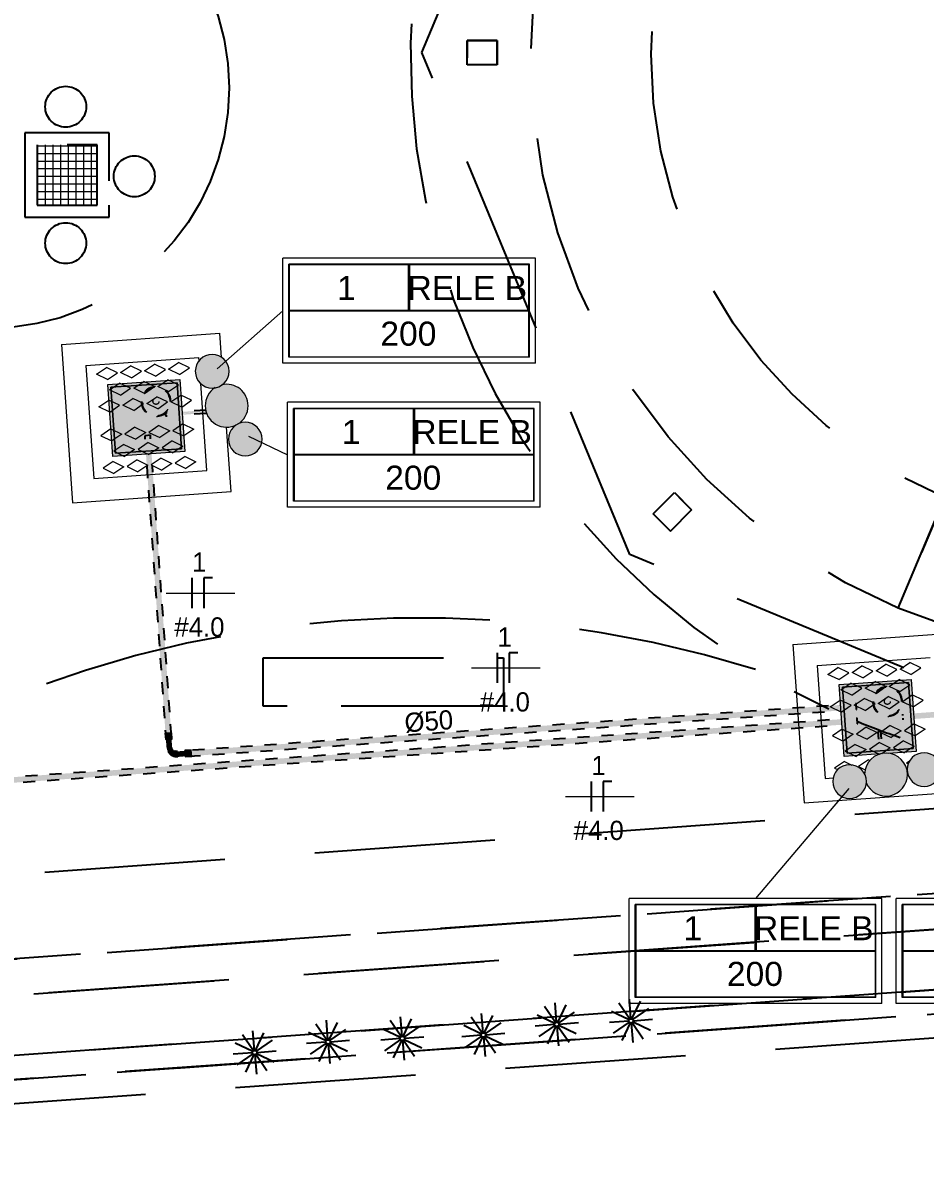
# Model space of a CAD drawing. Header units: metres. Extents: x 4 to 118, y -16 to 34.
# Drawn here: x 22.88 to 30.38, y 0 to 9.41 of the extents above; entities that cross this region are included whole.
import ezdxf

# ---------------------------------------------------------------- set-up
doc = ezdxf.new("R2010")
doc.units = ezdxf.units.M
for name, pattern in [('Hidden', [0.007144, 0.004763, -0.002381]), ('Hidden 1_5', [0.0022, 0.0015, -0.0007]), ('IMPORT-_Tracejado pequeno', [2.25, 1.5, -0.75]), ('IMPORT-DASHED2 _4_', [0.375, 0.25, -0.125])]:
    doc.linetypes.add(name, pattern=pattern)
for name, color, linetype, lineweight in [('A-ANNO-NOTE', 7, 'Continuous', 9), ('A-DETL', 7, 'Continuous', 9), ('A-DETL-GENF', 7, 'Continuous', 9), ('Dispositivos elétricos', 7, 'Continuous', 50), ('E-LITE-EQPM-IDEN', 7, 'Continuous', 9), ('E-POWR-CNDT', 7, 'Continuous', 25), ('E-POWR-CNDT-IDEN', 7, 'Continuous', 9), ('KIRYA - PAREDE', 7, 'Continuous', 35), ('KIRYA - PAREDE VISTA', 7, 'Continuous', 18), ('KIRYA - PISO', 7, 'Continuous', 9), ('KIRYA - PROJEÇÃO', 7, 'IMPORT-DASHED2 _4_', 9), ('VEGETAÇÃO', 7, 'Continuous', 9)]:
    doc.layers.add(name, color=color, linetype=linetype, lineweight=lineweight)
doc.layers.add('A-DETL-THIN', color=7, linetype='Continuous', lineweight=20, true_color=0xc0c0c0)
doc.layers.add('Base Revit Coremas_dwg', color=7, linetype='Continuous', lineweight=9, true_color=0x767676)
doc.styles.add('Arial_1', font='arial.ttf', dxfattribs={"height": 0.2})
doc.styles.add('Century Gothic_3', font='GOTHIC.TTF', dxfattribs={"height": 0.16})

# ---------------------------------------------------------------- blocks, each defined once
blk = doc.blocks.new('Caixa de Passagem no Passeio - Caixa de Passagem no Passeio 2-V2-PLANTA BAIXA - TÉRREO')
at = {"layer": 'Dispositivos elétricos', "lineweight": 9, "true_color": 0x82482d}
h = blk.add_hatch(color=27, dxfattribs=at)
h.paths.add_polyline_path([(-0.3, -0.3), (0.0012, -0.2992), (0.0477, -0.2964), (0.0654, -0.3), (0.3, -0.3), (0.3, 0.3), (-0.3, 0.3), (-0.3, -0.2953)])
h.paths.add_polyline_path([(-0.275, -0.275), (-0.275, 0.275), (0.275, 0.275), (0.275, -0.275), (-0.191, -0.275)])
at = {"layer": 'Dispositivos elétricos', "lineweight": 9, "true_color": 0x5a6266}
blk.add_hatch(color=251, dxfattribs=at).paths.add_polyline_path([(-0.275, -0.275), (0.275, -0.275), (0.275, 0.275), (-0.275, 0.275), (-0.275, -0.036)])
at = {"layer": 'Dispositivos elétricos', "lineweight": 9}
for p, q in [((-0.3, -0.3), (-0.3, 0.3)), ((-0.3, 0.3), (0.3, 0.3)), ((0.3, 0.3), (0.3, -0.3)), ((-0.275, -0.275), (-0.275, 0.275)), ((-0.275, 0.275), (0.275, 0.275)), ((-0.275, 0.275), (-0.275, -0.275)), ((0.275, 0.275), (-0.275, 0.275)), ((0.275, 0.275), (0.275, -0.275)), ((0.275, -0.275), (0.275, 0.275)), ((0.275, -0.275), (-0.275, -0.275)), ((-0.275, -0.275), (0.275, -0.275)), ((-0.0012, -0.3), (-0.3, -0.3)), ((0.3, -0.3), (0.0654, -0.3))]:
    blk.add_line(p, q, dxfattribs=at)
blk = doc.blocks.new('Caixa de Passagem no Passeio - Caixa de Passagem no Passeio 2-8198666-PLANTA BAIXA - TÉRREO')
at = {"layer": 'Dispositivos elétricos', "lineweight": 9, "true_color": 0x82482d}
h = blk.add_hatch(color=27, dxfattribs=at)
h.paths.add_polyline_path([(-0.3, -0.3), (0.3, -0.3), (0.3, 0.3), (-0.3, 0.3), (-0.3, -0.2629)])
h.paths.add_polyline_path([(-0.275, -0.275), (-0.275, 0.275), (0.275, 0.275), (0.275, -0.275), (-0.106, -0.275)])
at = {"layer": 'Dispositivos elétricos', "lineweight": 9, "true_color": 0x5a6266}
blk.add_hatch(color=251, dxfattribs=at).paths.add_polyline_path([(-0.275, -0.275), (0.275, -0.275), (0.275, 0.275), (-0.275, 0.275), (-0.275, -0.1677)])
at = {"layer": 'Dispositivos elétricos', "lineweight": 9}
for p, q in [((-0.3, -0.3), (-0.3, 0.3)), ((-0.3, 0.3), (0.3, 0.3)), ((0.3, 0.3), (0.3, -0.3)), ((-0.275, -0.275), (-0.275, 0.275)), ((-0.275, 0.275), (0.275, 0.275)), ((-0.275, 0.275), (-0.275, -0.275)), ((0.275, 0.275), (-0.275, 0.275)), ((0.275, 0.275), (0.275, -0.275)), ((0.275, -0.275), (0.275, 0.275)), ((0.275, -0.275), (-0.275, -0.275)), ((-0.275, -0.275), (0.275, -0.275)), ((0.3, -0.3), (-0.3, -0.3))]:
    blk.add_line(p, q, dxfattribs=at)
blk = doc.blocks.new('BEE - PVC Roscavel_Luva Para Conexão - BEE - PVC Roscavel_Luva Para Conexão-6371739-PLANTA BAIXA - TÉRREO')
at = {"layer": 'E-POWR-CNDT', "linetype": 'Hidden 1_5', "lineweight": 9, "true_color": 0x2c2c2c}
blk.add_hatch(color=250, dxfattribs=at).paths.add_polyline_path([(7.3179, 3.304), (7.3708, 3.3077), (7.3669, 3.3635), (7.314, 3.3598), (7.3179, 3.3047)])
at = {"layer": 'E-POWR-CNDT', "lineweight": 9}
for p, q in [((7.3669, 3.3635), (7.314, 3.3598)), ((7.314, 3.3598), (7.3179, 3.304)), ((7.3179, 3.304), (7.3708, 3.3077)), ((7.3708, 3.3077), (7.3669, 3.3635))]:
    blk.add_line(p, q, dxfattribs=at)
blk = doc.blocks.new('BEE - PVC Roscavel_Luva Para Conexão - BEE - PVC Roscavel_Luva Para Conexão-V5-PLANTA BAIXA - TÉRREO')
at = {"layer": 'E-POWR-CNDT', "linetype": 'Hidden 1_5', "lineweight": 9, "true_color": 0x2c2c2c}
blk.add_hatch(color=250, dxfattribs=at).paths.add_polyline_path([(7.1525, 3.4478), (7.2083, 3.4517), (7.2041, 3.5045), (7.1488, 3.5006), (7.1525, 3.448)])
at = {"layer": 'E-POWR-CNDT', "lineweight": 9}
for p, q in [((7.2046, 3.5045), (7.1488, 3.5006)), ((7.1488, 3.5006), (7.1525, 3.4478)), ((7.2083, 3.4517), (7.2046, 3.5045)), ((7.1525, 3.4478), (7.1957, 3.4508)), ((7.203, 3.4513), (7.2083, 3.4517))]:
    blk.add_line(p, q, dxfattribs=at)
blk = doc.blocks.new('BEE - PVC Roscavel_Curvas - BEE - PVC Roscavel_Curvas-8123984-PLANTA BAIXA - TÉRREO')
at = {"layer": 'E-POWR-CNDT', "linetype": 'Hidden 1_5', "lineweight": 9, "true_color": 0x2c2c2c}
for points in [[(0.0237, 0.065), (0.0227, 0.127), (-0.0237, 0.1269), (-0.0229, 0.065), (0.0229, 0.065)], [(-0.065, -0.0237), (-0.065, 0.0237), (-0.127, 0.0227), (-0.1269, -0.0237), (-0.0651, -0.0237)]]:
    blk.add_hatch(color=250, dxfattribs=at).paths.add_polyline_path(points)
h = blk.add_hatch(color=250, dxfattribs=at)
h.paths.add_polyline_path([(-0.0292, 0.0444), (-0.043, 0.0301), (-0.034, 0.0362), (-0.0307, 0.0418)])
h.paths.add_polyline_path([(0.0237, 0.065), (-0.0237, 0.065), (-0.0277, 0.0465), (-0.0376, 0.0337), (-0.0473, 0.0285), (-0.065, 0.0229), (-0.065, -0.0237), (-0.0356, -0.0184), (-0.0129, -0.0068), (0.004, 0.0098), (0.0084, 0.016), (0.0194, 0.0376), (0.0237, 0.0649)])
at = {"layer": 'A-DETL', "linetype": 'Hidden 1_5'}
for p, q in [((-0.0168, 0.1535), (-0.0237, 0.1535)), ((0.0118, 0.1535), (-0.0119, 0.1535)), ((0.0237, 0.1535), (0.0168, 0.1535)), ((-0.1535, 0.0237), (-0.1535, 0.0168)), ((-0.1535, 0.0118), (-0.1535, -0.0119)), ((-0.1535, -0.0168), (-0.1535, -0.0237))]:
    blk.add_line(p, q, dxfattribs=at)
at = {"layer": 'E-POWR-CNDT', "lineweight": 9, "flags": 128}
for points in [[(-0.0237, 0.065), (-0.0237, 0.0633), (-0.0238, 0.0617), (-0.024, 0.0601), (-0.0242, 0.0584), (-0.0245, 0.0568), (-0.0249, 0.0552), (-0.0253, 0.0536), (-0.0258, 0.052), (-0.0263, 0.0505), (-0.027, 0.0489), (-0.0276, 0.0474), (-0.0284, 0.0459), (-0.0292, 0.0445), (-0.03, 0.0431)], [(-0.0284, -0.0158), (-0.0272, -0.0153), (-0.024, -0.0137), (-0.0209, -0.012), (-0.0179, -0.0102), (-0.0149, -0.0082), (-0.012, -0.0061), (-0.0092, -0.004), (-0.0065, -0.0017), (-0.0039, 0.0007), (-0.0014, 0.0032), (0.001, 0.0058), (0.0034, 0.0085), (0.0056, 0.0113), (0.0077, 0.0141), (0.0096, 0.0171), (0.0115, 0.0201), (0.0132, 0.0232), (0.0148, 0.0264), (0.0163, 0.0296), (0.0177, 0.0329), (0.0189, 0.0362), (0.02, 0.0396), (0.0209, 0.043), (0.0217, 0.0464), (0.0224, 0.0499), (0.0229, 0.0534), (0.0233, 0.057), (0.0236, 0.0605), (0.0237, 0.064), (0.0237, 0.065)]]:
    blk.add_lwpolyline(points, dxfattribs=at)
blk = doc.blocks.new('Haste de aterramento - Haste de aterramento-V18-PLANTA BAIXA - TÉRREO')
at = {"layer": 'A-DETL', "linetype": 'Hidden 1_5'}
blk.add_circle((0, 0), 0.025, dxfattribs=at)
for radius, start, end in [(0.125, 0, 180), (0.1199, 360, 180), (0.1167, 360, 180), (0.125, 180, 0), (0.1199, 180, 360), (0.1167, 180, 360)]:
    blk.add_arc((0.0006, -0.0013), radius, start, end, dxfattribs=at)
blk = doc.blocks.new('Base Revit Coremas_dwg_A$C277F18F9-8215571-PLANTA BAIXA - TÉRREO')
at = {"layer": 'VEGETAÇÃO', "color": 254, "linetype": 'IMPORT-_Tracejado pequeno', "lineweight": 25, "true_color": 0xe3e3e3}
for p, q in [((0.171, 0.1956), (0.09, 0.3359)), ((0.18, 0.198), (0.18, 0.36)), ((0.189, 0.1956), (0.27, 0.3359)), ((0.1644, 0.189), (0.0241, 0.27)), ((0.1956, 0.189), (0.3359, 0.27)), ((0.162, 0.18), (0, 0.18)), ((0.1644, 0.171), (0.0241, 0.09)), ((0.171, 0.1644), (0.09, 0.0241)), ((0.18, 0.162), (0.18, 0)), ((0.189, 0.1644), (0.27, 0.0241)), ((0.1956, 0.171), (0.3359, 0.09)), ((0.198, 0.18), (0.36, 0.18))]:
    blk.add_line(p, q, dxfattribs=at)
blk.add_circle((0.18, 0.18), 0.018, dxfattribs=at)
blk = doc.blocks.new('Base Revit Coremas_dwg_A$C6DD851CF-8215572-PLANTA BAIXA - TÉRREO')
at = {"layer": 'VEGETAÇÃO', "color": 254, "linetype": 'IMPORT-_Tracejado pequeno', "lineweight": 25, "true_color": 0xe3e3e3}
for p, q in [((0.171, 0.1956), (0.09, 0.3359)), ((0.18, 0.198), (0.18, 0.36)), ((0.189, 0.1956), (0.27, 0.3359)), ((0.1644, 0.189), (0.0241, 0.27)), ((0.1956, 0.189), (0.3359, 0.27)), ((0.162, 0.18), (0, 0.18)), ((0.1644, 0.171), (0.0241, 0.09)), ((0.171, 0.1644), (0.09, 0.0241)), ((0.18, 0.162), (0.18, 0)), ((0.189, 0.1644), (0.27, 0.0241)), ((0.1956, 0.171), (0.3359, 0.09)), ((0.198, 0.18), (0.36, 0.18))]:
    blk.add_line(p, q, dxfattribs=at)
blk.add_circle((0.18, 0.18), 0.018, dxfattribs=at)
blk = doc.blocks.new('Base Revit Coremas_dwg_A$C7A191758-8215573-PLANTA BAIXA - TÉRREO')
at = {"layer": 'VEGETAÇÃO', "color": 254, "linetype": 'IMPORT-_Tracejado pequeno', "lineweight": 25, "true_color": 0xe3e3e3}
for p, q in [((0.171, 0.1956), (0.09, 0.3359)), ((0.18, 0.198), (0.18, 0.36)), ((0.189, 0.1956), (0.27, 0.3359)), ((0.1644, 0.189), (0.0241, 0.27)), ((0.1956, 0.189), (0.3359, 0.27)), ((0.162, 0.18), (0, 0.18)), ((0.1644, 0.171), (0.0241, 0.09)), ((0.171, 0.1644), (0.09, 0.0241)), ((0.18, 0.162), (0.18, 0)), ((0.189, 0.1644), (0.27, 0.0241)), ((0.1956, 0.171), (0.3359, 0.09)), ((0.198, 0.18), (0.36, 0.18))]:
    blk.add_line(p, q, dxfattribs=at)
blk.add_circle((0.18, 0.18), 0.018, dxfattribs=at)
blk = doc.blocks.new('Base Revit Coremas_dwg-8208185-PLANTA BAIXA - TÉRREO')
at = {"layer": 'KIRYA - PAREDE VISTA', "linetype": 'IMPORT-_Tracejado pequeno', "true_color": 0xe3e3e3}
h = blk.add_hatch(dxfattribs=at)
h.set_pattern_fill('FP_2', color=254, style=0, pattern_type=2)
h.set_pattern_definition([(90, (-1332.528, -1131.757), (-0.0635, 4e-18), []), (180, (-1332.528, -1131.757), (-8e-18, -0.0635), [])])
h.paths.add_polyline_path([(6.5851, 7.8925), (6.5851, 8.3925), (6.0851, 8.3925), (6.0851, 7.8925)])
at = {"layer": 'KIRYA - PAREDE', "color": 254, "linetype": 'IMPORT-_Tracejado pequeno', "lineweight": 25, "true_color": 0xe3e3e3, "flags": 128}
blk.add_lwpolyline([(44.026, 31.3887), (43.8882, 3.135), (0.243, 0.0173), (0.2288, 0.2168), (43.6891, 3.3213), (43.8234, 30.8565)], dxfattribs=at)
blk.add_lwpolyline([(44.026, 31.3887), (43.8882, 3.135), (0.243, 0.0173), (0.2288, 0.2168), (43.6891, 3.3213), (43.8234, 30.8565)], dxfattribs=at)
for points in [[(9.9097, 9.0586), (9.6602, 9.0586), (9.6602, 9.2606), (9.9097, 9.2606), (9.9097, 9.0586), (9.9097, 9.2606), (9.6602, 9.2606), (9.6602, 9.0586)], [(11.2068, 5.3248), (11.3832, 5.5012), (11.5261, 5.3584), (11.3496, 5.1819), (11.2068, 5.3248), (11.3496, 5.1819), (11.5261, 5.3584), (11.3832, 5.5012)]]:
    blk.add_lwpolyline(points, close=True, dxfattribs=at)
at = {"layer": 'KIRYA - PAREDE VISTA', "color": 254, "linetype": 'IMPORT-_Tracejado pequeno', "lineweight": 25, "true_color": 0xe3e3e3, "flags": 128}
for points in [[(5.9851, 8.4925), (5.9851, 7.7925), (6.6851, 7.7925), (6.6851, 8.4925), (5.9851, 8.4925), (5.9851, 7.7925), (6.6851, 7.7925), (6.6851, 8.4925)], [(6.0851, 8.3925), (6.0851, 7.8925), (6.5851, 7.8925), (6.5851, 8.3925), (6.0851, 8.3925), (6.0851, 7.8925), (6.5851, 7.8925), (6.5851, 8.3925)], [(7.9639, 4.127), (9.9639, 4.127), (9.9639, 3.727), (7.9639, 3.727), (7.9639, 4.127), (9.9639, 4.127), (9.9639, 3.727), (7.9639, 3.727)]]:
    blk.add_lwpolyline(points, close=True, dxfattribs=at)
at = {"layer": 'KIRYA - PAREDE VISTA', "color": 254, "linetype": 'IMPORT-_Tracejado pequeno', "lineweight": 25, "true_color": 0xe3e3e3}
for centre in [(6.3236, 8.7097), (6.3236, 8.7097), (6.8939, 8.1311), (6.8939, 8.1311), (6.3236, 7.5753), (6.3236, 7.5753)]:
    blk.add_circle(centre, 0.17, dxfattribs=at)
at = {"layer": 'KIRYA - PISO', "color": 254, "linetype": 'IMPORT-_Tracejado pequeno', "lineweight": 25, "true_color": 0xe3e3e3}
blk.add_line((41.3097, 4.8557), (2.4143, 2.0773), dxfattribs=at)
blk.add_line((41.3097, 4.8557), (2.4143, 2.0773), dxfattribs=at)
at = {"layer": 'KIRYA - PISO', "color": 254, "linetype": 'IMPORT-_Tracejado pequeno', "lineweight": 25, "true_color": 0xe3e3e3, "flags": 128}
for points in [[(44.026, 31.3887), (43.8882, 3.135), (0, 0), (1.5183, 12.1051), (43.4673, 32.3373)], [(44.026, 31.3887), (43.8882, 3.135), (0, 0)], [(0.7543, 4.407), (0.2288, 0.2168), (43.6891, 3.3213), (43.8234, 30.8565)], [(43.8234, 30.8565), (43.6891, 3.3213), (0.2288, 0.2168), (0.7543, 4.407)]]:
    blk.add_lwpolyline(points, dxfattribs=at)
for points in [[(1.0645, 4.4689), (0.6227, 0.9467), (42.9923, 3.9733), (43.1271, 31.618), (17.5556, 19.2849), (43.1271, 31.618), (42.9923, 3.9733), (0.6227, 0.9467)], [(1.3746, 4.5308), (0.9658, 1.272), (42.6936, 4.2528), (42.8247, 31.1391), (17.5959, 18.9712), (42.8247, 31.1391), (42.6936, 4.2528), (0.9658, 1.272)], [(43.6199, 30.1409), (43.49, 3.5076), (0.4575, 0.4337), (0.2288, 0.2168), (0.4575, 0.4337), (43.49, 3.5076)], [(13.2417, 4.542), (13.6312, 5.463)]]:
    blk.add_lwpolyline(points, close=True, dxfattribs=at)
at = {"layer": 'KIRYA - PISO', "color": 254, "linetype": 'IMPORT-_Tracejado pequeno', "lineweight": 25, "true_color": 0xe3e3e3}
for centre, radius in [((15.1891, 9.1472), 5), ((15.1891, 9.1472), 5), ((15.1891, 9.1472), 4), ((15.1891, 9.1472), 4), ((5.6819, 8.8659), 2), ((5.6819, 8.8659), 2)]:
    blk.add_circle(centre, radius, dxfattribs=at)
for centre, radius, start, end in [((15.1891, 9.1472), 6, 113.12428, 245.1397), ((15.1891, 9.1472), 6, 113.12428, 245.1397), ((9.2833, -4.7014), 9.1612, 72.38138, 115.98514), ((9.2833, -4.7014), 9.1612, 72.38138, 115.98514), ((15.1891, 9.1472), 6, 247.55944, 251.24158), ((15.1891, 9.1472), 6, 247.55944, 251.24158)]:
    blk.add_arc(centre, radius, start, end, dxfattribs=at)
at = {"layer": 'KIRYA - PROJEÇÃO', "color": 254, "linetype": 'IMPORT-_Tracejado pequeno', "lineweight": 25, "true_color": 0xe3e3e3, "flags": 128}
for points in [[(9.2844, 9.1596), (11.0125, 13.3315), (15.1844, 15.0596), (19.3564, 13.3315), (21.0844, 9.1596), (19.3564, 4.9877), (15.1844, 3.2596), (13.4442, 3.9804)], [(13.2902, 4.0442), (11.0125, 4.9877), (9.2844, 9.1596), (11.0125, 13.3315), (15.1844, 15.0596), (19.3564, 13.3315), (21.0844, 9.1596), (19.3564, 4.9877), (15.1844, 3.2596), (13.4442, 3.9804)], [(13.2902, 4.0442), (11.0125, 4.9877), (9.2844, 9.1596)]]:
    blk.add_lwpolyline(points, dxfattribs=at)
at = {"rotation": 4.525618784365806}
for name, p in [('Base Revit Coremas_dwg_A$C6DD851CF-8215572-PLANTA BAIXA - TÉRREO', (10.2401, 0.8874)), ('Base Revit Coremas_dwg_A$C6DD851CF-8215572-PLANTA BAIXA - TÉRREO', (10.2401, 0.8874)), ('Base Revit Coremas_dwg_A$C7A191758-8215573-PLANTA BAIXA - TÉRREO', (10.8575, 0.9162)), ('Base Revit Coremas_dwg_A$C7A191758-8215573-PLANTA BAIXA - TÉRREO', (10.8575, 0.9162)), ('Base Revit Coremas_dwg_A$C7A191758-8215573-PLANTA BAIXA - TÉRREO', (8.9566, 0.7702)), ('Base Revit Coremas_dwg_A$C7A191758-8215573-PLANTA BAIXA - TÉRREO', (8.9566, 0.7702)), ('Base Revit Coremas_dwg_A$C277F18F9-8215571-PLANTA BAIXA - TÉRREO', (9.63, 0.799)), ('Base Revit Coremas_dwg_A$C277F18F9-8215571-PLANTA BAIXA - TÉRREO', (9.63, 0.799)), ('Base Revit Coremas_dwg_A$C277F18F9-8215571-PLANTA BAIXA - TÉRREO', (7.7291, 0.6529)), ('Base Revit Coremas_dwg_A$C277F18F9-8215571-PLANTA BAIXA - TÉRREO', (7.7291, 0.6529)), ('Base Revit Coremas_dwg_A$C6DD851CF-8215572-PLANTA BAIXA - TÉRREO', (8.3392, 0.7414)), ('Base Revit Coremas_dwg_A$C6DD851CF-8215572-PLANTA BAIXA - TÉRREO', (8.3392, 0.7414))]:
    blk.add_blockref(name, p, dxfattribs=at)
blk = doc.blocks.new('Tag de Luminárias de Teto 3 - Tag de Luminárias de Teto 3-3493737-PLANTA BAIXA - TÉRREO')
at = {"layer": 'E-LITE-EQPM-IDEN'}
for p, q in [((-0.0105, -0.004361), (-0.0105, 0.004361)), ((0.0105, 0.004361), (-0.0105, 0.004361)), ((0.01, 0.003861), (-0.01, 0.003861)), ((-0.01, -0.003861), (-0.01, 0.003861)), ((-0.000039, 0.003822), (-0.009961, 0.003822)), ((-0.009961, 0.003822), (-0.009961, 0.000039)), ((-0.000039, 0.000039), (-0.000039, 0.003822)), ((0, 0), (0, 0.003861)), ((0.000039, 0.003822), (0.000039, 0.000039)), ((0.009961, 0.003822), (0.000039, 0.003822)), ((0.009961, 0.000039), (0.009961, 0.003822)), ((0.01, -0.003861), (0.01, 0.003861)), ((0.0105, -0.004361), (0.0105, 0.004361)), ((-0.01, 0), (0.01, 0)), ((-0.009961, 0.000039), (-0.000039, 0.000039)), ((0.000039, 0.000039), (0.009961, 0.000039)), ((0.009961, -0.000039), (-0.009961, -0.000039)), ((-0.009961, -0.000039), (-0.009961, -0.003822)), ((0.009961, -0.003822), (0.009961, -0.000039)), ((0.0105, -0.004361), (-0.0105, -0.004361)), ((0.01, -0.003861), (-0.01, -0.003861)), ((-0.009961, -0.003822), (0.009961, -0.003822))]:
    blk.add_line(p, q, dxfattribs=at)
blk = doc.blocks.new('Fiação_PEX_Tags Lighting Fixture - 1_ FN-4481215-PLANTA BAIXA - TÉRREO')
at = {"layer": 'E-LITE-EQPM-IDEN', "color": 1, "lineweight": 25, "true_color": 0xff0000}
blk.add_line((-0.00099, -0.001403), (-0.00099, -0.003903), dxfattribs=at)
at = {"layer": 'E-LITE-EQPM-IDEN', "color": 5, "lineweight": 25, "true_color": 0x0000ff}
for p, q in [((0.00001, -0.001403), (0.00001, -0.003903)), ((0.00001, -0.001403), (0.00001, -0.003425)), ((0.000731, -0.001403), (0.00001, -0.001403))]:
    blk.add_line(p, q, dxfattribs=at)
at = {"layer": 'E-LITE-EQPM-IDEN'}
for p in [(-0.003123, -0.002653), (-0.003123, -0.002653), (-0.003123, -0.002653), (-0.003123, -0.002653), (-0.003123, -0.002653), (-0.003123, -0.002653), (-0.003123, -0.002653), (-0.003123, -0.002653), (-0.003123, -0.002653), (-0.003123, -0.002653), (-0.003123, -0.002653), (-0.003123, -0.002653), (-0.003123, -0.002653), (-0.003123, -0.002653), (-0.003123, -0.002653), (-0.003123, -0.002653), (-0.003123, -0.002653), (-0.003123, -0.002653), (-0.003123, -0.002653), (-0.003123, -0.002653), (-0.003123, -0.002653), (-0.003123, -0.002653), (-0.002681, -0.002653)]:
    blk.add_line(p, (0.002595, -0.002653), dxfattribs=at)

msp = doc.modelspace()

# ---------------------------------------------------------------- hatches: boundary and pattern name
at = {"layer": 'A-DETL-GENF', "true_color": 0xffff00}
for points in [[(24.4544, 6.3704), (24.4906, 6.3752), (24.5244, 6.3891), (24.5534, 6.4114), (24.5756, 6.4404), (24.5896, 6.4742), (24.5944, 6.5104), (24.5896, 6.5466), (24.5748, 6.5815), (24.5534, 6.6094), (24.5244, 6.6316), (24.4876, 6.646), (24.4518, 6.6501), (24.416, 6.6447), (24.3844, 6.6316), (24.3554, 6.6094), (24.3331, 6.5804), (24.3191, 6.5466), (24.3144, 6.5104), (24.3191, 6.4742), (24.3331, 6.4404), (24.3554, 6.4114), (24.3844, 6.3891), (24.4202, 6.3749), (24.4486, 6.3711)], [(24.7293, 5.8062), (24.7656, 5.811), (24.7993, 5.8249), (24.8283, 5.8472), (24.8506, 5.8762), (24.8646, 5.91), (24.8693, 5.9462), (24.8635, 5.9849), (24.8506, 6.0162), (24.8276, 6.0457), (24.7993, 6.0674), (24.7656, 6.0814), (24.7293, 6.0862), (24.6931, 6.0814), (24.6593, 6.0674), (24.6303, 6.0452), (24.6081, 6.0162), (24.5937, 5.9793), (24.5893, 5.9462), (24.5941, 5.91), (24.6081, 5.8762), (24.6303, 5.8472), (24.6593, 5.8249), (24.6931, 5.811), (24.6995, 5.8101)], [(30.3717, 3.0593), (30.4079, 3.0641), (30.4417, 3.078), (30.4707, 3.1003), (30.493, 3.1293), (30.5069, 3.1631), (30.5117, 3.1993), (30.5069, 3.2355), (30.493, 3.2693), (30.4707, 3.2983), (30.4417, 3.3205), (30.4079, 3.3345), (30.3717, 3.3393), (30.3355, 3.3345), (30.3017, 3.3205), (30.2727, 3.2983), (30.2505, 3.2693), (30.2365, 3.2355), (30.2317, 3.1993), (30.2365, 3.1631), (30.2505, 3.1293), (30.2727, 3.1003), (30.3017, 3.078), (30.3355, 3.0641), (30.3692, 3.0596)], [(29.752, 2.9596), (29.7883, 2.9644), (29.822, 2.9784), (29.851, 3.0006), (29.8739, 3.031), (29.8873, 3.0634), (29.892, 3.0996), (29.8862, 3.1383), (29.8733, 3.1696), (29.851, 3.1986), (29.822, 3.2208), (29.7883, 3.2348), (29.752, 3.2396), (29.7158, 3.2348), (29.682, 3.2208), (29.6531, 3.1986), (29.6308, 3.1696), (29.6168, 3.1358), (29.612, 3.0996), (29.6168, 3.0634), (29.6308, 3.0296), (29.6531, 3.0006), (29.682, 2.9784), (29.7158, 2.9644)]]:
    msp.add_hatch(color=2, dxfattribs=at).paths.add_polyline_path(points)
at = {"layer": 'A-DETL-GENF'}
msp.add_hatch(color=256, dxfattribs=at).paths.add_polyline_path([(24.5748, 6.0455), (24.621, 6.0516), (24.664, 6.0694), (24.701, 6.0977), (24.7293, 6.1347), (24.7471, 6.1777), (24.7532, 6.2239), (24.7471, 6.2701), (24.7293, 6.3131), (24.6995, 6.3512), (24.664, 6.3784), (24.621, 6.3963), (24.5748, 6.4024), (24.5347, 6.3971), (24.5224, 6.3883), (24.4876, 6.3748), (24.4793, 6.3737), (24.4481, 6.3494), (24.4202, 6.3131), (24.4024, 6.2701), (24.3963, 6.2239), (24.4036, 6.1749), (24.4202, 6.1347), (24.4486, 6.0977), (24.4856, 6.0694), (24.5327, 6.051), (24.573, 6.0457)])
h = msp.add_hatch(color=256, dxfattribs=at)
h.paths.add_polyline_path([(30.055, 2.9787), (30.1012, 2.9848), (30.1442, 3.0026), (30.1812, 3.031), (30.2095, 3.068), (30.2274, 3.111), (30.2334, 3.1572), (30.2274, 3.2034), (30.2095, 3.2464), (30.1812, 3.2834), (30.143, 3.3122), (30.1012, 3.3295), (30.055, 3.3356), (30.0052, 3.3281), (29.9658, 3.3117), (29.9288, 3.2834), (29.9005, 3.2464), (29.8826, 3.2034), (29.8773, 3.1599), (29.8875, 3.1345), (29.8915, 3.0956), (29.8909, 3.091), (29.9005, 3.068), (29.9288, 3.031), (29.9658, 3.0026), (30.0088, 2.9848)])
h.paths.add_polyline_path([(30.0392, 3.1489), (30.0392, 3.1489), (30.0392, 3.1596)])
at = {"layer": 'E-POWR-CNDT', "true_color": 0xff8000}
for points in [[(24.2049, 6.161), (24.4034, 6.1754), (24.4019, 6.1815), (24.4012, 6.1873), (24.2041, 6.1726), (24.2047, 6.1631)], [(24.2057, 6.1486), (24.4085, 6.1632), (24.4028, 6.1749), (24.205, 6.1599), (24.2057, 6.1488)], [(30.0017, 3.3266), (30.0032, 3.3283), (30.0016, 3.3282)]]:
    msp.add_hatch(color=30, dxfattribs=at).paths.add_polyline_path(points)
at = {"layer": 'E-POWR-CNDT', "true_color": 0x353535}
for points in [[(24.0664, 3.5009), (24.09, 3.5032), (23.9274, 5.8227), (23.9042, 5.8211), (24.0664, 3.501)], [(24.09, 3.5026), (24.1137, 3.5044), (23.9505, 5.8243), (23.9278, 5.8227), (24.0851, 3.5732)], [(30.2862, 3.6434), (37.6578, 4.1638), (37.6561, 4.1874), (30.2846, 3.6662), (30.2858, 3.6495)], [(30.2879, 3.6198), (37.6594, 4.1409), (37.6578, 4.1637), (30.2862, 3.6433), (30.2879, 3.6198)], [(24.2822, 3.3356), (29.6798, 3.7132), (29.6781, 3.7367), (24.2806, 3.3582), (24.2819, 3.3399)], [(24.2838, 3.3119), (29.6814, 3.6902), (29.6798, 3.713), (24.2822, 3.3356), (24.2838, 3.3119)], [(19.3902, 2.8744), (29.6881, 3.5946), (29.6865, 3.6181), (19.3886, 2.8972), (19.3898, 2.8804)], [(19.3919, 2.8508), (29.6898, 3.5717), (29.6881, 3.5945), (19.3902, 2.8743), (19.3919, 2.8508)]]:
    msp.add_hatch(color=250, dxfattribs=at).paths.add_polyline_path(points)

# ---------------------------------------------------------------- linework, layer by layer
at = {"layer": 'A-ANNO-NOTE'}
for p, q in [((23.2024, 6.7343), (24.5192, 6.8264)), ((24.5333, 6.6248), (24.5192, 6.8264)), ((23.2024, 6.7343), (23.2945, 5.4176)), ((23.404, 6.5591), (24.344, 6.6248)), ((24.3459, 6.5971), (24.344, 6.6248)), ((23.404, 6.5591), (23.4697, 5.6191)), ((23.4937, 6.4852), (23.5766, 6.5411)), ((23.6665, 6.4973), (23.5766, 6.5411)), ((23.5836, 6.4413), (23.6665, 6.4973)), ((23.6932, 6.4991), (23.7761, 6.5551)), ((23.7831, 6.4553), (23.6932, 6.4991)), ((23.866, 6.5112), (23.7761, 6.5551)), ((23.7831, 6.4553), (23.866, 6.5112)), ((23.8927, 6.5131), (23.9756, 6.569)), ((23.9826, 6.4692), (23.8927, 6.5131)), ((24.0655, 6.5252), (23.9756, 6.569)), ((23.9826, 6.4692), (24.0655, 6.5252)), ((24.0922, 6.527), (24.1751, 6.583)), ((24.1821, 6.4832), (24.0922, 6.527)), ((24.265, 6.5391), (24.1751, 6.583)), ((24.1821, 6.4832), (24.265, 6.5391)), ((23.5836, 6.4413), (23.4937, 6.4852)), ((23.6015, 6.3567), (23.6844, 6.4126)), ((23.7743, 6.3688), (23.6844, 6.4126)), ((23.8027, 6.3708), (23.8856, 6.4267)), ((23.9754, 6.3828), (23.8856, 6.4267)), ((24.0019, 6.3847), (24.0848, 6.4406)), ((24.1747, 6.3968), (24.0848, 6.4406)), ((24.4097, 5.6849), (24.3591, 6.4085)), ((24.5491, 6.399), (24.5485, 6.4077)), ((23.6914, 6.3129), (23.6015, 6.3567)), ((23.6914, 6.3129), (23.7743, 6.3688)), ((23.8925, 6.3269), (23.8027, 6.3708)), ((23.8925, 6.3269), (23.9754, 6.3828)), ((24.0918, 6.3409), (24.0019, 6.3847)), ((24.0918, 6.3409), (24.1747, 6.3968)), ((24.1111, 6.2572), (24.194, 6.3131)), ((24.2839, 6.2693), (24.194, 6.3131)), ((23.5126, 6.2154), (23.5955, 6.2713)), ((23.6024, 6.1715), (23.5126, 6.2154)), ((23.6853, 6.2275), (23.5955, 6.2713)), ((23.6024, 6.1715), (23.6853, 6.2275)), ((23.7121, 6.2293), (23.795, 6.2852)), ((23.8019, 6.1855), (23.7121, 6.2293)), ((23.8848, 6.2414), (23.795, 6.2852)), ((23.8019, 6.1855), (23.8848, 6.2414)), ((23.9116, 6.2433), (23.9945, 6.2992)), ((24.0015, 6.1994), (23.9116, 6.2433)), ((24.0844, 6.2554), (23.9945, 6.2992)), ((24.0015, 6.1994), (24.0844, 6.2554)), ((24.201, 6.2134), (24.1111, 6.2572)), ((24.201, 6.2134), (24.2839, 6.2693)), ((23.6123, 6.0305), (23.5294, 5.9746)), ((23.6123, 6.0305), (23.7022, 5.9867)), ((23.8118, 6.0445), (23.7289, 5.9886)), ((23.8118, 6.0445), (23.9017, 6.0007)), ((24.0113, 6.0584), (23.9284, 6.0025)), ((24.0113, 6.0584), (24.1012, 6.0146)), ((24.2108, 6.0724), (24.1279, 6.0165)), ((24.2108, 6.0724), (24.3007, 6.0286)), ((24.3007, 6.0286), (24.2178, 5.9726)), ((24.6113, 5.5096), (24.5738, 6.0456)), ((23.5294, 5.9746), (23.6193, 5.9308)), ((23.7022, 5.9867), (23.6193, 5.9308)), ((23.7289, 5.9886), (23.8188, 5.9447)), ((23.9017, 6.0007), (23.8188, 5.9447)), ((23.9284, 6.0025), (24.0183, 5.9587)), ((24.1012, 6.0146), (24.0183, 5.9587)), ((24.1205, 5.931), (24.0376, 5.8751)), ((24.1205, 5.931), (24.2103, 5.8871)), ((24.1279, 6.0165), (24.2178, 5.9726)), ((23.72, 5.903), (23.6371, 5.8471)), ((23.6371, 5.8471), (23.727, 5.8032)), ((23.72, 5.903), (23.8099, 5.8591)), ((23.8099, 5.8591), (23.727, 5.8032)), ((23.9212, 5.917), (23.8383, 5.8611)), ((23.8383, 5.8611), (23.9282, 5.8173)), ((23.9212, 5.917), (24.0111, 5.8732)), ((24.0111, 5.8732), (23.9282, 5.8173)), ((24.0376, 5.8751), (24.1274, 5.8312)), ((24.2103, 5.8871), (24.1274, 5.8312)), ((23.6312, 5.7607), (23.5483, 5.7048)), ((23.6312, 5.7607), (23.721, 5.7169)), ((23.8307, 5.7747), (23.7478, 5.7188)), ((23.8307, 5.7747), (23.9205, 5.7308)), ((24.0302, 5.7886), (23.9473, 5.7327)), ((24.0302, 5.7886), (24.1201, 5.7448)), ((24.1201, 5.7448), (24.0372, 5.6889)), ((24.2297, 5.8026), (24.1468, 5.7467)), ((24.1468, 5.7467), (24.2367, 5.7028)), ((24.2297, 5.8026), (24.3196, 5.7587)), ((24.3196, 5.7587), (24.2367, 5.7028)), ((23.4697, 5.6191), (24.4097, 5.6849)), ((23.5483, 5.7048), (23.6381, 5.661)), ((23.721, 5.7169), (23.6381, 5.661)), ((23.7478, 5.7188), (23.8376, 5.6749)), ((23.9205, 5.7308), (23.8376, 5.6749)), ((23.9473, 5.7327), (24.0372, 5.6889)), ((23.2945, 5.4176), (24.6113, 5.5096)), ((29.2817, 4.2398), (30.5984, 4.3327)), ((29.2817, 4.2398), (29.3746, 2.9231)), ((29.4834, 4.0647), (30.4233, 4.131)), ((29.4834, 4.0647), (29.5497, 3.1248)), ((29.5731, 3.9908), (29.656, 4.0468)), ((29.7459, 4.003), (29.656, 4.0468)), ((29.7726, 4.0049), (29.8555, 4.0609)), ((29.9454, 4.0171), (29.8555, 4.0609)), ((29.9721, 4.019), (30.055, 4.075)), ((30.1449, 4.0312), (30.055, 4.075)), ((30.1716, 4.0331), (30.2545, 4.0891)), ((30.3444, 4.0453), (30.2545, 4.0891)), ((29.663, 3.9471), (29.5731, 3.9908)), ((29.663, 3.9471), (29.7459, 4.003)), ((29.8625, 3.9611), (29.7726, 4.0049)), ((29.8625, 3.9611), (29.9454, 4.0171)), ((30.062, 3.9752), (29.9721, 4.019)), ((30.062, 3.9752), (30.1449, 4.0312)), ((30.2615, 3.9893), (30.1716, 4.0331)), ((30.2615, 3.9893), (30.3444, 4.0453)), ((29.681, 3.8624), (29.7639, 3.9184)), ((29.7709, 3.8186), (29.681, 3.8624)), ((29.8538, 3.8746), (29.7639, 3.9184)), ((29.7709, 3.8186), (29.8538, 3.8746)), ((29.8822, 3.8766), (29.965, 3.9326)), ((29.9721, 3.8328), (29.8822, 3.8766)), ((30.0549, 3.8888), (29.965, 3.9326)), ((29.9721, 3.8328), (30.0549, 3.8888)), ((30.0814, 3.8907), (30.1643, 3.9467)), ((30.1713, 3.8469), (30.0814, 3.8907)), ((30.2542, 3.9029), (30.1643, 3.9467)), ((30.1713, 3.8469), (30.2542, 3.9029)), ((29.5922, 3.721), (29.675, 3.777)), ((29.7649, 3.7332), (29.675, 3.777)), ((29.7917, 3.7351), (29.8745, 3.7911)), ((29.9644, 3.7473), (29.8745, 3.7911)), ((29.9912, 3.7492), (30.074, 3.8052)), ((30.1639, 3.7614), (30.074, 3.8052)), ((30.1907, 3.7633), (30.2735, 3.8193)), ((30.3634, 3.7755), (30.2735, 3.8193)), ((30.2806, 3.7195), (30.3634, 3.7755)), ((29.6821, 3.6773), (29.5922, 3.721)), ((29.6821, 3.6773), (29.7649, 3.7332)), ((29.8816, 3.6913), (29.7917, 3.7351)), ((29.8816, 3.6913), (29.9644, 3.7473)), ((30.0811, 3.7054), (29.9912, 3.7492)), ((30.0811, 3.7054), (30.1639, 3.7614)), ((30.2806, 3.7195), (30.1907, 3.7633)), ((30.2905, 3.5785), (30.2077, 3.5225)), ((30.2905, 3.5785), (30.3804, 3.5347)), ((29.692, 3.5363), (29.6092, 3.4803)), ((29.692, 3.5363), (29.7819, 3.4925)), ((29.7819, 3.4925), (29.6991, 3.4365)), ((29.8915, 3.5504), (29.8087, 3.4944)), ((29.8087, 3.4944), (29.8986, 3.4506)), ((29.8915, 3.5504), (29.9814, 3.5066)), ((29.9814, 3.5066), (29.8986, 3.4506)), ((30.091, 3.5644), (30.0082, 3.5085)), ((30.0082, 3.5085), (30.0981, 3.4647)), ((30.091, 3.5644), (30.1809, 3.5207)), ((30.1809, 3.5207), (30.0981, 3.4647)), ((30.2077, 3.5225), (30.2976, 3.4788)), ((30.3804, 3.5347), (30.2976, 3.4788)), ((29.6092, 3.4803), (29.6991, 3.4365)), ((29.7999, 3.4088), (29.717, 3.3528)), ((29.7999, 3.4088), (29.8898, 3.365)), ((30.001, 3.423), (29.9181, 3.367)), ((30.001, 3.423), (30.0909, 3.3792)), ((30.2003, 3.437), (30.1174, 3.3811)), ((30.2003, 3.437), (30.2902, 3.3933)), ((30.2902, 3.3933), (30.2073, 3.3373)), ((29.717, 3.3528), (29.8069, 3.309)), ((29.8898, 3.365), (29.8069, 3.309)), ((29.9181, 3.367), (30.0014, 3.3265)), ((30.0909, 3.3792), (30.0195, 3.3309)), ((30.1174, 3.3811), (30.2073, 3.3373)), ((29.7111, 3.2665), (29.6282, 3.2105)), ((29.6282, 3.2105), (29.6531, 3.1984)), ((29.7111, 3.2665), (29.7715, 3.237)), ((29.9106, 3.2806), (29.8277, 3.2246)), ((29.8277, 3.2246), (29.882, 3.1982)), ((29.9106, 3.2806), (29.9223, 3.2748)), ((30.2505, 3.2688), (30.2267, 3.2527)), ((30.2267, 3.2527), (30.2408, 3.2459)), ((29.5497, 3.1248), (29.616, 3.1294)), ((30.2314, 3.1729), (30.2352, 3.1731)), ((29.3746, 2.9231), (30.6914, 3.016))]:
    msp.add_line(p, q, dxfattribs=at)
at = {"layer": 'A-DETL', "linetype": 'Hidden 1_5', "lineweight": 25}
for p, q in [((24.0793, 6.1648), (24.066, 6.1638)), ((24.066, 6.1638), (24.0677, 6.1389)), ((24.0677, 6.1389), (24.081, 6.1398)), ((30.0134, 3.5155), (29.9885, 3.5137)), ((29.9885, 3.5137), (29.9928, 3.4529)), ((30.0177, 3.4547), (30.0134, 3.5155))]:
    msp.add_line(p, q, dxfattribs=at)
at = {"layer": 'A-DETL', "color": 1, "linetype": 'Hidden', "lineweight": 25, "true_color": 0xff0000}
for p, q in [((23.9407, 5.9782), (23.8934, 5.9749)), ((23.8934, 5.9749), (23.8954, 5.9458)), ((23.9427, 5.9491), (23.9407, 5.9782)), ((29.807, 3.7457), (29.8028, 3.7454)), ((29.8061, 3.6981), (29.8103, 3.6984)), ((29.8103, 3.6984), (29.807, 3.7457)), ((29.8153, 3.6272), (29.8112, 3.6269)), ((29.8145, 3.5796), (29.8186, 3.5799)), ((29.8186, 3.5799), (29.8153, 3.6272)), ((30.1927, 3.6606), (30.1935, 3.6488)), ((30.1952, 3.6251), (30.196, 3.6133)), ((24.0682, 3.4745), (24.1155, 3.4778)), ((24.2541, 3.3574), (24.2574, 3.3101))]:
    msp.add_line(p, q, dxfattribs=at)
at = {"layer": 'A-DETL-THIN', "lineweight": 18}
for centre, radius, start, end in [((24.4544, 6.5104), 0.14, 0, 180), ((24.4544, 6.5104), 0.14, 180, 360), ((24.5748, 6.2239), 0.1784, 0, 103.01107), ((24.5748, 6.2239), 0.1784, 122.52601, 180), ((24.5748, 6.2239), 0.1784, 180, 298.37567), ((24.5748, 6.2239), 0.1784, 300, 360), ((24.7293, 5.9462), 0.14, 0, 180), ((24.7293, 5.9462), 0.14, 180, 360), ((30.055, 3.1572), 0.1784, 360, 178.88156), ((30.3717, 3.1993), 0.14, 0, 180), ((29.752, 3.0996), 0.14, 0, 180), ((30.3717, 3.1993), 0.14, 180, 360), ((30.055, 3.1572), 0.1784, 201.96829, 360), ((29.752, 3.0996), 0.14, 180, 360)]:
    msp.add_arc(centre, radius, start, end, dxfattribs=at)
at = {"layer": 'E-LITE-EQPM-IDEN'}
for p, q in [((24.4953, 6.532), (25.041, 7.0138)), ((24.7574, 5.9701), (25.081, 5.8162)), ((29.7464, 3.0418), (28.9711, 2.1271))]:
    msp.add_line(p, q, dxfattribs=at)
at = {"layer": 'E-POWR-CNDT'}
for p, q in [((24.4012, 6.1873), (24.3038, 6.1805)), ((24.3055, 6.1555), (24.4086, 6.1627))]:
    msp.add_line(p, q, dxfattribs=at)
at = {"layer": 'E-POWR-CNDT', "color": 1, "linetype": 'Hidden', "true_color": 0xff0000}
for p, q in [((23.9111, 5.7213), (24.0682, 3.4745)), ((24.1155, 3.4778), (23.9584, 5.7246)), ((29.5784, 3.7297), (24.2541, 3.3574)), ((24.2574, 3.3101), (29.5817, 3.6824)), ((29.5867, 3.6112), (19.4883, 2.905)), ((19.4916, 2.8577), (29.5901, 3.5639))]:
    msp.add_line(p, q, dxfattribs=at)

# ---------------------------------------------------------------- block references
at = {"layer": 'A-DETL', "linetype": 'Hidden 1_5'}
for p in [(23.9872, 6.2604), (30.0667, 3.7662)]:
    msp.add_blockref('Haste de aterramento - Haste de aterramento-V18-PLANTA BAIXA - TÉRREO', p, dxfattribs=at)
at = {"layer": 'A-DETL', "linetype": 'Hidden 1_5', "rotation": 273.9999999999999}
msp.add_blockref('BEE - PVC Roscavel_Curvas - BEE - PVC Roscavel_Curvas-8123984-PLANTA BAIXA - TÉRREO', (24.1026, 3.323), dxfattribs=at)
at = {"layer": 'Base Revit Coremas_dwg', "color": 254, "linetype": 'IMPORT-_Tracejado pequeno', "lineweight": 25, "true_color": 0xe3e3e3}
msp.add_blockref('Base Revit Coremas_dwg-8208185-PLANTA BAIXA - TÉRREO', (16.9133, 0), dxfattribs=at)
at = {"layer": 'Dispositivos elétricos', "lineweight": 9}
for name, p, rotation in [('Caixa de Passagem no Passeio - Caixa de Passagem no Passeio 2-8198666-PLANTA BAIXA - TÉRREO', (23.9069, 6.122), 3.999999999999221), ('Caixa de Passagem no Passeio - Caixa de Passagem no Passeio 2-V2-PLANTA BAIXA - TÉRREO', (29.9865, 3.6279), 4.03752896115259)]:
    msp.add_blockref(name, p, dxfattribs=dict(at, rotation=rotation))
at = {"layer": 'E-LITE-EQPM-IDEN', "xscale": 99.99999999999993, "yscale": 99.99999999999993, "zscale": 99.99999999999993}
for name, p in [('Tag de Luminárias de Teto 3 - Tag de Luminárias de Teto 3-3493737-PLANTA BAIXA - TÉRREO', (26.091, 7.0138)), ('Tag de Luminárias de Teto 3 - Tag de Luminárias de Teto 3-3493737-PLANTA BAIXA - TÉRREO', (26.131, 5.8162)), ('Fiação_PEX_Tags Lighting Fixture - 1_ FN-4481215-PLANTA BAIXA - TÉRREO', (24.383, 4.9323)), ('Fiação_PEX_Tags Lighting Fixture - 1_ FN-4481215-PLANTA BAIXA - TÉRREO', (26.9214, 4.3093)), ('Fiação_PEX_Tags Lighting Fixture - 1_ FN-4481215-PLANTA BAIXA - TÉRREO', (27.7022, 3.2412)), ('Tag de Luminárias de Teto 3 - Tag de Luminárias de Teto 3-3493737-PLANTA BAIXA - TÉRREO', (28.9711, 1.691)), ('Tag de Luminárias de Teto 3 - Tag de Luminárias de Teto 3-3493737-PLANTA BAIXA - TÉRREO', (31.1899, 1.691))]:
    msp.add_blockref(name, p, dxfattribs=at)
at = {"layer": 'E-POWR-CNDT'}
for name in ['BEE - PVC Roscavel_Luva Para Conexão - BEE - PVC Roscavel_Luva Para Conexão-V5-PLANTA BAIXA - TÉRREO', 'BEE - PVC Roscavel_Luva Para Conexão - BEE - PVC Roscavel_Luva Para Conexão-6371739-PLANTA BAIXA - TÉRREO']:
    msp.add_blockref(name, (16.9133, 0), dxfattribs=at)

# ---------------------------------------------------------------- texts
at = {"layer": 'E-LITE-EQPM-IDEN', "attachment_point": 1}
for s, insert, char_height, width, style in [('1', (25.4917, 7.303), 0.2, 0.192405, 'Arial_1'), ('RELE B', (26.0782, 7.303), 0.2, 1.234599, 'Arial_1'), ('200', (25.8523, 6.9231), 0.2, 0.577215, 'Arial_1'), ('1', (25.5317, 6.1054), 0.2, 0.192405, 'Arial_1'), ('RELE B', (26.1182, 6.1054), 0.2, 1.234599, 'Arial_1'), ('200', (25.8923, 5.7256), 0.2, 0.577215, 'Arial_1'), ('1', (24.2873, 5.0038), 0.16, 0.152321, 'Century Gothic_3'), ('#4.0', (24.1403, 4.4646), 0.16, 0.577215, 'Century Gothic_3'), ('1', (26.8257, 4.3809), 0.16, 0.152321, 'Century Gothic_3'), ('#4.0', (26.6788, 3.8417), 0.16, 0.577215, 'Century Gothic_3'), ('1', (27.6065, 3.3127), 0.16, 0.152321, 'Century Gothic_3'), ('#4.0', (27.4595, 2.7735), 0.16, 0.577215, 'Century Gothic_3'), ('1', (28.3718, 1.9802), 0.2, 0.192405, 'Arial_1'), ('RELE B', (28.9582, 1.9802), 0.2, 1.234599, 'Arial_1'), ('200', (28.7324, 1.6003), 0.2, 0.577215, 'Arial_1')]:
    msp.add_mtext(s, dxfattribs=dict(at, insert=insert, char_height=char_height, width=width, style=style))
at = {"layer": 'E-POWR-CNDT-IDEN', "insert": (26.0474, 3.6674), "char_height": 0.16, "width": 0.545147, "attachment_point": 1, "rotation": 4, "style": 'Century Gothic_3'}
msp.add_mtext('Ø50', dxfattribs=at)

doc.saveas('drawing.dxf')
